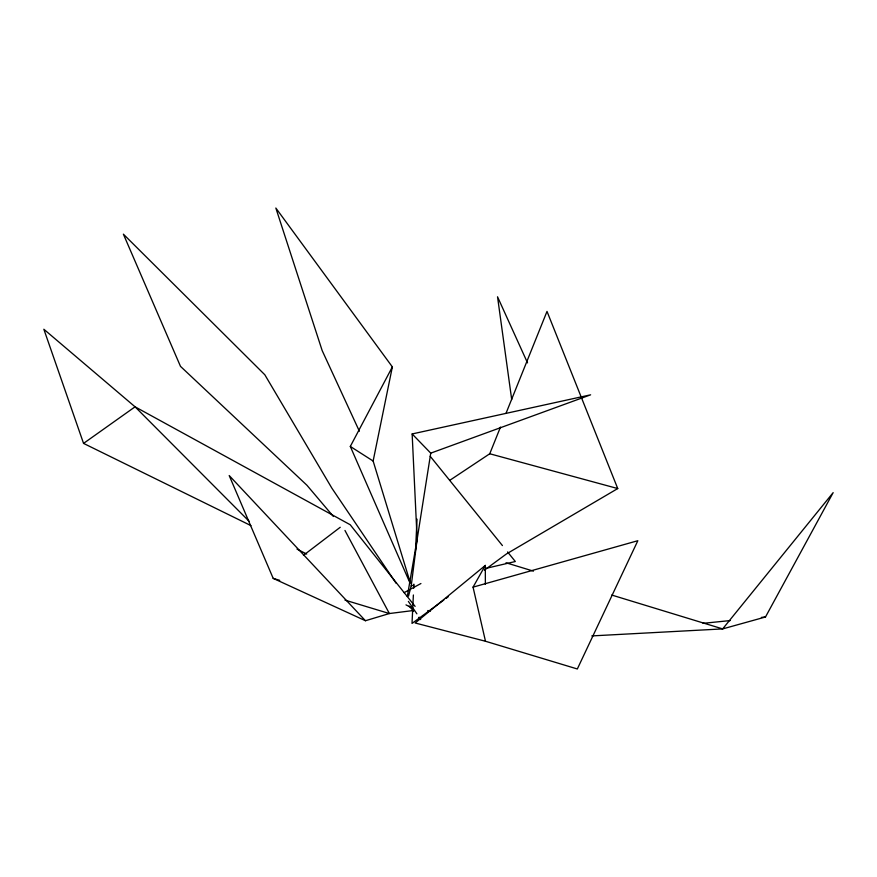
<?xml version="1.0" encoding="UTF-8"?>
<svg xmlns="http://www.w3.org/2000/svg" width="877" height="877" viewBox="0 0 877 877"><rect width="100%" height="100%" fill="white"/><g stroke="black" fill="none" stroke-linecap="round" stroke-linejoin="round"><path stroke-width="1.32" d="M413.385 594.99L412.015 623.437L443.828 600.021M413.714 588.215L413.911 584.159M415.534 550.296L417.035 519.14M408.518 596.13L411.214 585.792L417.134 539.377L430.739 453.146L412.146 433.951L590.616 394.825L430.739 453.146M407.301 596.492L417.134 539.377L412.146 433.951M410.019 581.889L373.131 461.028L392.359 366.904L275.838 208.024L322.177 350.592L359.384 431.243M449.824 480.3L489.75 453.76L500.482 427.066M506.106 413.089L547.007 311.412L617.737 488.555L506.347 554.012L484.411 570.16M410.107 583.282L350.307 446.448L392.359 366.904M611.729 595.044L722.659 628.908L765.489 616.991L833.15 492.644L722.659 628.908L591.811 635.913M473.054 587.141L637.842 540.703L577.329 668.976L485.485 641.251L473.054 587.141L485.321 565.424L485.365 584.378M485.321 565.424L415.161 622.988L485.485 641.251M303.464 555.305L340.221 527.285M446.02 598.41L448.213 596.798M249.068 521.234L135.069 406.818L43.85 329.248L83.556 443.4L135.069 406.818L350.197 524.731L415.106 606.391M404.165 592.633L420.927 583.523M365.446 620.73L229.193 475.542L273.196 578.371L365.446 620.73L389.366 613.538L412.716 610.6M411.214 585.792L413.845 585.178M486.329 568.274L515.325 561.521L507.586 551.951M703.036 623.328L730.19 620.576M761.411 617.408L765.489 616.991M427.768 610.545L430.454 611.072M489.75 453.76L617.737 488.555M273.196 578.371L279.73 580.355M344.99 600.109L389.366 613.538L344.957 530.453M506.018 562.771L533.424 571.135M83.556 443.4L250.954 525.619M297.007 549.09L306.698 554.056M405.996 604.878L412.058 607.98M350.307 446.448L373.131 461.028M333.381 516.487L306.939 485.255L180.487 366.356L123.383 234.159L264.832 374.786L331.868 488.16L396.13 583.293M409.175 606.029L413.582 611.236M418.866 617.474L420.631 619.557L419.195 617.211M430.201 456.27L502.422 545.571M408.386 601.414L416.882 613.823M527.526 362.881L497.533 296.788L511.697 399.528"/></g></svg>
